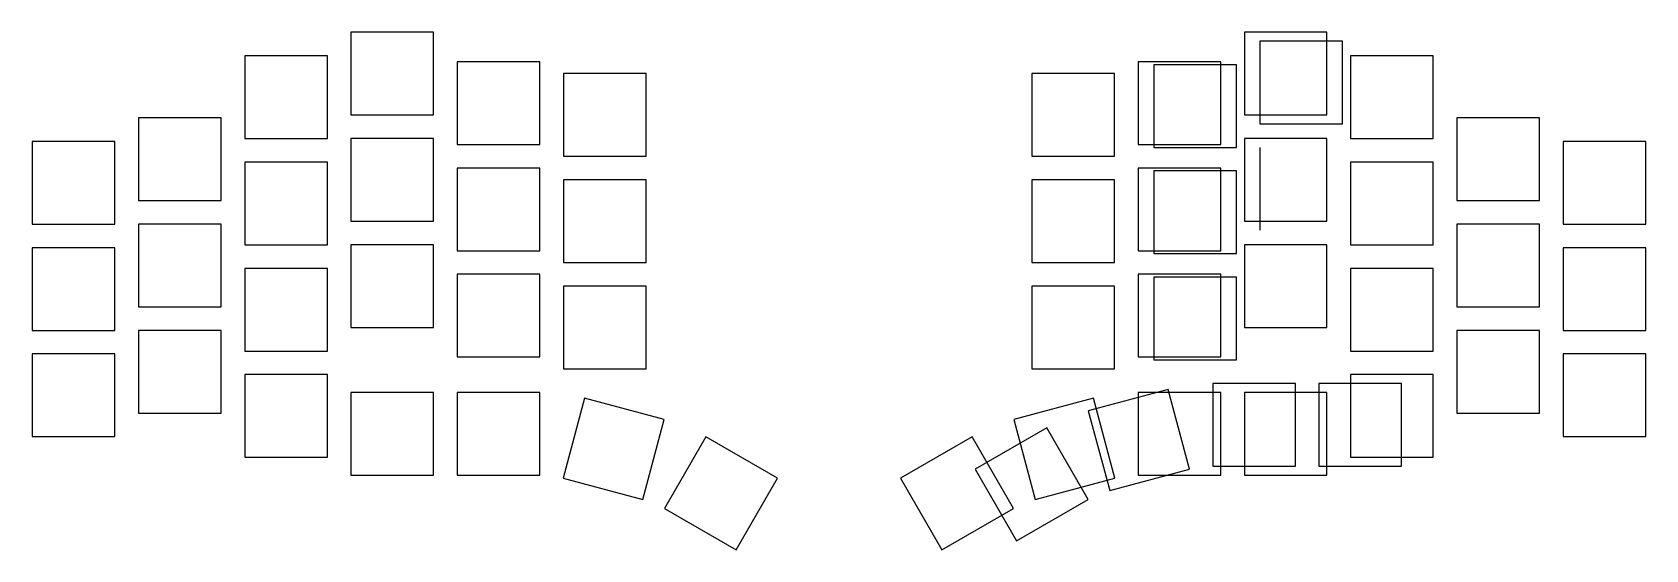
# Model space of a CAD drawing. Header units: millimetres. Extents: x 163 to 436, y -198 to -110.
import ezdxf

# ---------------------------------------------------------------- set-up
doc = ezdxf.new("R2010")
doc.units = ezdxf.units.MM

msp = doc.modelspace()

# ---------------------------------------------------------------- linework, layer by layer
for p, q in [((231, -110.5), (217, -110.5)), ((217, -110.5), (217, -124.5)), ((231, -124.5), (231, -110.5)), ((382.36, -110.5), (368.36, -110.5)), ((368.36, -110.5), (368.36, -124.5)), ((385, -112), (371, -112)), ((371, -112), (371, -126)), ((382.36, -124.5), (382.36, -110.5)), ((385, -126), (385, -112)), ((213, -114.5), (199, -114.5)), ((199, -114.5), (199, -128.5)), ((213, -128.5), (213, -114.5)), ((400.36, -114.5), (386.36, -114.5)), ((386.36, -114.5), (386.36, -128.5)), ((400.36, -128.5), (400.36, -114.5)), ((249, -115.5), (235, -115.5)), ((235, -115.5), (235, -129.5)), ((249, -129.5), (249, -115.5)), ((267, -117.5), (253, -117.5)), ((253, -117.5), (253, -131.5)), ((267, -131.5), (267, -117.5)), ((346.36, -117.5), (332.36, -117.5)), ((332.36, -117.5), (332.36, -131.5)), ((346.36, -131.5), (346.36, -117.5)), ((364.36, -115.5), (350.36, -115.5)), ((350.36, -115.5), (350.36, -129.5)), ((367, -116), (353, -116)), ((353, -116), (353, -130)), ((364.36, -129.5), (364.36, -115.5)), ((367, -130), (367, -116)), ((195, -125), (181, -125)), ((181, -125), (181, -139)), ((195, -139), (195, -125)), ((217, -124.5), (231, -124.5)), ((368.36, -124.5), (382.36, -124.5)), ((418.36, -125), (404.36, -125)), ((404.36, -125), (404.36, -139)), ((418.36, -139), (418.36, -125)), ((371, -126), (385, -126)), ((177, -129), (163, -129)), ((163, -129), (163, -143)), ((177, -143), (177, -129)), ((199, -128.5), (213, -128.5)), ((231, -128.5), (217, -128.5)), ((217, -128.5), (217, -142.5)), ((231, -142.5), (231, -128.5)), ((235, -129.5), (249, -129.5)), ((350.36, -129.5), (364.36, -129.5)), ((353, -130), (367, -130)), ((382.36, -128.5), (368.36, -128.5)), ((368.36, -128.5), (368.36, -142.5)), ((371, -130), (371, -144)), ((382.36, -142.5), (382.36, -128.5)), ((386.36, -128.5), (400.36, -128.5)), ((436.36, -129), (422.36, -129)), ((422.36, -129), (422.36, -143)), ((436.36, -143), (436.36, -129)), ((213, -132.5), (199, -132.5)), ((199, -132.5), (199, -146.5)), ((213, -146.5), (213, -132.5)), ((249, -133.5), (235, -133.5)), ((235, -133.5), (235, -147.5)), ((249, -147.5), (249, -133.5)), ((253, -131.5), (267, -131.5)), ((332.36, -131.5), (346.36, -131.5)), ((364.36, -133.5), (350.36, -133.5)), ((350.36, -133.5), (350.36, -147.5)), ((364.36, -147.5), (364.36, -133.5)), ((400.36, -132.5), (386.36, -132.5)), ((386.36, -132.5), (386.36, -146.5)), ((400.36, -146.5), (400.36, -132.5)), ((267, -135.5), (253, -135.5)), ((253, -135.5), (253, -149.5)), ((267, -149.5), (267, -135.5)), ((346.36, -135.5), (332.36, -135.5)), ((332.36, -135.5), (332.36, -149.5)), ((346.36, -149.5), (346.36, -135.5)), ((367, -134), (353, -134)), ((353, -134), (353, -148)), ((367, -148), (367, -134)), ((181, -139), (195, -139)), ((404.36, -139), (418.36, -139)), ((163, -143), (177, -143)), ((195, -143), (181, -143)), ((181, -143), (181, -157)), ((195, -157), (195, -143)), ((217, -142.5), (231, -142.5)), ((368.36, -142.5), (382.36, -142.5)), ((418.36, -143), (404.36, -143)), ((404.36, -143), (404.36, -157)), ((418.36, -157), (418.36, -143)), ((422.36, -143), (436.36, -143)), ((177, -147), (163, -147)), ((163, -147), (163, -161)), ((177, -161), (177, -147)), ((199, -146.5), (213, -146.5)), ((231, -146.5), (217, -146.5)), ((217, -146.5), (217, -160.5)), ((231, -160.5), (231, -146.5)), ((235, -147.5), (249, -147.5)), ((350.36, -147.5), (364.36, -147.5)), ((382.36, -146.5), (368.36, -146.5)), ((368.36, -146.5), (368.36, -160.5)), ((382.36, -160.5), (382.36, -146.5)), ((386.36, -146.5), (400.36, -146.5)), ((436.36, -147), (422.36, -147)), ((422.36, -147), (422.36, -161)), ((436.36, -161), (436.36, -147)), ((253, -149.5), (267, -149.5)), ((332.36, -149.5), (346.36, -149.5)), ((353, -148), (367, -148)), ((213, -150.5), (199, -150.5)), ((199, -150.5), (199, -164.5)), ((213, -164.5), (213, -150.5)), ((249, -151.5), (235, -151.5)), ((235, -151.5), (235, -165.5)), ((249, -165.5), (249, -151.5)), ((364.36, -151.5), (350.36, -151.5)), ((350.36, -151.5), (350.36, -165.5)), ((367, -152), (353, -152)), ((353, -152), (353, -166)), ((364.36, -165.5), (364.36, -151.5)), ((367, -166), (367, -152)), ((400.36, -150.5), (386.36, -150.5)), ((386.36, -150.5), (386.36, -164.5)), ((400.36, -164.5), (400.36, -150.5)), ((267, -153.5), (253, -153.5)), ((253, -153.5), (253, -167.5)), ((267, -167.5), (267, -153.5)), ((346.36, -153.5), (332.36, -153.5)), ((332.36, -153.5), (332.36, -167.5)), ((346.36, -167.5), (346.36, -153.5)), ((181, -157), (195, -157)), ((404.36, -157), (418.36, -157)), ((163, -161), (177, -161)), ((195, -161), (181, -161)), ((181, -161), (181, -175)), ((195, -175), (195, -161)), ((217, -160.5), (231, -160.5)), ((368.36, -160.5), (382.36, -160.5)), ((418.36, -161), (404.36, -161)), ((404.36, -161), (404.36, -175)), ((418.36, -175), (418.36, -161)), ((422.36, -161), (436.36, -161)), ((177, -165), (163, -165)), ((163, -165), (163, -179)), ((177, -179), (177, -165)), ((199, -164.5), (213, -164.5)), ((235, -165.5), (249, -165.5)), ((350.36, -165.5), (364.36, -165.5)), ((353, -166), (367, -166)), ((386.36, -164.5), (400.36, -164.5)), ((436.36, -165), (422.36, -165)), ((422.36, -165), (422.36, -179)), ((436.36, -179), (436.36, -165)), ((213, -168.5), (199, -168.5)), ((199, -168.5), (199, -182.5)), ((213, -182.5), (213, -168.5)), ((253, -167.5), (267, -167.5)), ((332.36, -167.5), (346.36, -167.5)), ((400.36, -168.5), (386.36, -168.5)), ((386.36, -168.5), (386.36, -182.5)), ((400.36, -182.5), (400.36, -168.5)), ((231, -171.5), (217, -171.5)), ((217, -171.5), (217, -185.5)), ((231, -185.5), (231, -171.5)), ((249, -171.5), (235, -171.5)), ((235, -171.5), (235, -185.5)), ((249, -185.5), (249, -171.5)), ((355.44, -170.99), (341.92, -174.62)), ((364.36, -171.5), (350.36, -171.5)), ((350.36, -171.5), (350.36, -185.5)), ((359.07, -184.52), (355.44, -170.99)), ((377, -170), (363, -170)), ((363, -170), (363, -184)), ((364.36, -185.5), (364.36, -171.5)), ((382.36, -171.5), (368.36, -171.5)), ((368.36, -171.5), (368.36, -185.5)), ((377, -184), (377, -170)), ((395, -170), (381, -170)), ((381, -170), (381, -184)), ((382.36, -185.5), (382.36, -171.5)), ((395, -184), (395, -170)), ((256.56, -172.49), (252.93, -186.02)), ((270.08, -176.12), (256.56, -172.49)), ((342.81, -172.49), (329.28, -176.12)), ((341.92, -174.62), (345.55, -188.14)), ((346.43, -186.02), (342.81, -172.49)), ((181, -175), (195, -175)), ((266.45, -189.64), (270.08, -176.12)), ((334.88, -177.53), (322.76, -184.53)), ((329.28, -176.12), (332.91, -189.64)), ((341.88, -189.66), (334.88, -177.53)), ((404.36, -175), (418.36, -175)), ((163, -179), (177, -179)), ((277.12, -179.03), (270.12, -191.16)), ((289.24, -186.03), (277.12, -179.03)), ((322.24, -179.03), (310.12, -186.03)), ((329.24, -191.16), (322.24, -179.03)), ((422.36, -179), (436.36, -179)), ((199, -182.5), (213, -182.5)), ((386.36, -182.5), (400.36, -182.5)), ((217, -185.5), (231, -185.5)), ((235, -185.5), (249, -185.5)), ((322.76, -184.53), (329.76, -196.66)), ((345.55, -188.14), (359.07, -184.52)), ((350.36, -185.5), (364.36, -185.5)), ((363, -184), (377, -184)), ((368.36, -185.5), (382.36, -185.5)), ((381, -184), (395, -184)), ((252.93, -186.02), (266.45, -189.64)), ((282.24, -198.16), (289.24, -186.03)), ((310.12, -186.03), (317.12, -198.16)), ((332.91, -189.64), (346.43, -186.02)), ((270.12, -191.16), (282.24, -198.16)), ((317.12, -198.16), (329.24, -191.16)), ((329.76, -196.66), (341.88, -189.66))]:
    msp.add_line(p, q)

doc.saveas('drawing.dxf')
